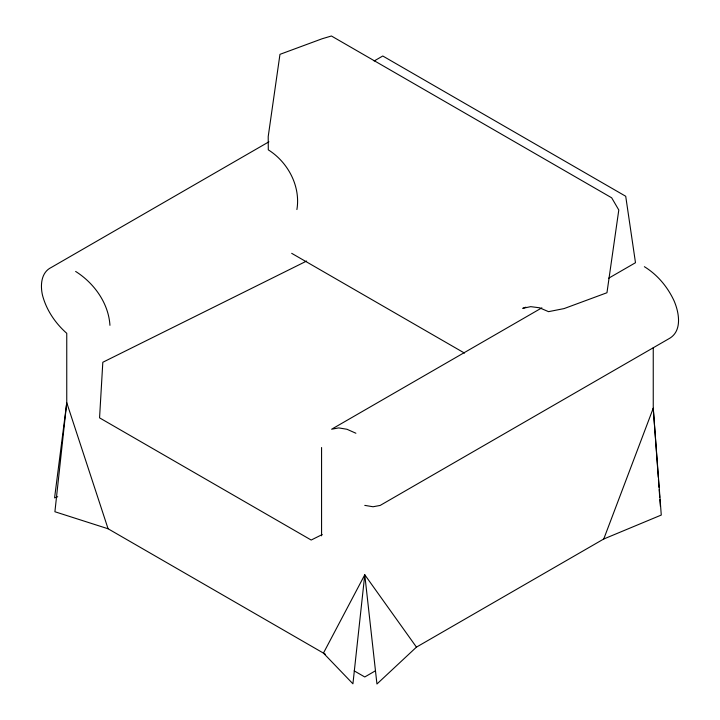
<?xml version="1.0" encoding="UTF-8"?>
<svg xmlns="http://www.w3.org/2000/svg" width="720" height="720" viewBox="0 0 720 720"><rect width="100%" height="100%" fill="white"/><g stroke="black" fill="none" stroke-linecap="round" stroke-linejoin="round"><path stroke-width="1.08" d="M296.901 209.556C300.789 186.255 287.964 162.162 268.29 149.85L268.209 136.548L279.963 54.342L322.173 38.745L331.425 36L611.676 197.802L618.795 209.997L606.96 292.734L564.093 308.583L548.541 311.661L539.478 307.773L530.685 306.648L522.747 308.358L525.906 307.188M416.448 647.127L364.77 574.767L352.926 683.811L323.442 653.112L364.77 574.767L376.947 684L416.448 647.127L603.747 539.001L653.247 408.213L653.247 347.778M374.157 60.975L382.77 55.998L625.716 196.263L635.49 262.719L608.697 278.19M268.938 141.795L51.363 267.408C41.013 272.331 40.221 285.354 42.489 295.209C46.395 310.068 55.296 323.208 66.753 333.315L66.753 402.705L54.909 511.749L108.081 528.768L325.359 654.219M541.845 307.845L331.623 429.219L338.733 427.905L347.004 429.273L355.887 433.242M375.3 670.887L364.77 676.971L354.195 670.869M306.648 261.045L102.816 362.268L99.558 417.852L311.184 540.036L322.227 534.546M603.747 539.001L661.275 515.052L653.247 408.213L658.278 477.315M57.708 496.755L54.576 497.88L66.753 402.705L108.081 528.768M364.77 505.377L373.041 506.754L380.151 505.44L668.637 338.886C682.542 331.605 679.239 312.822 674.091 300.888C667.656 286.974 657.486 274.743 644.364 266.688M291.69 253.332L464.49 353.088M75.636 271.44C94.104 283.131 108.558 303.093 109.944 325.332M658.44 479.547L659.007 487.35M659.169 489.582L659.736 497.385M659.898 499.608L660.384 506.295M321.57 447.516L321.57 535.824"/></g></svg>
